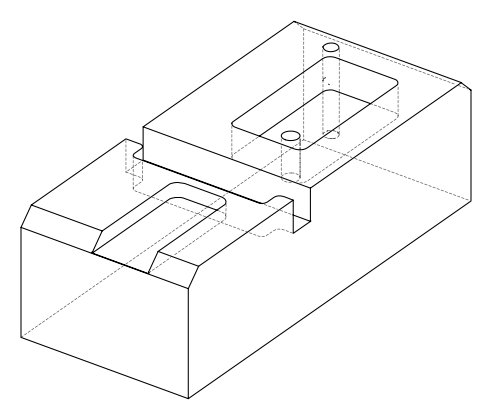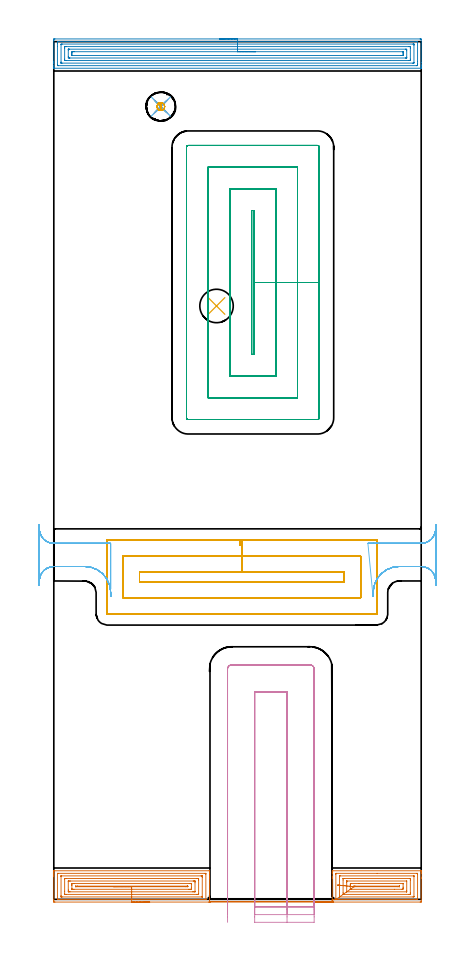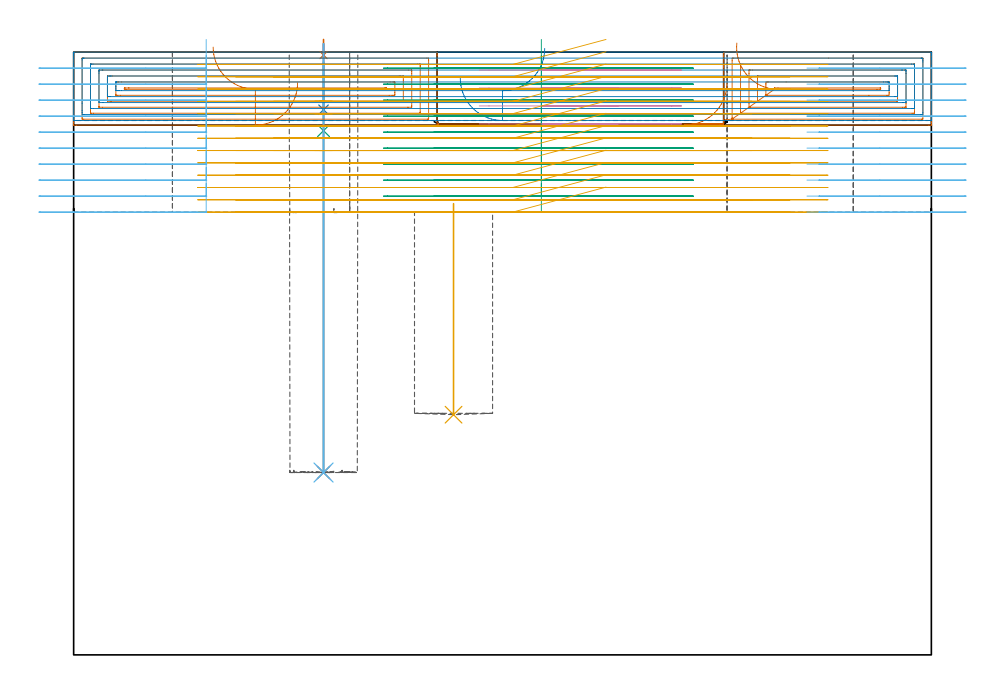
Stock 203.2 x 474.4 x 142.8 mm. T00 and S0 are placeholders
(PLAN: 12 operations, 10 tool changes, 86 min)
(1 SPOT_DRILL | STEP1POCKET | NXT0321_9005460120000 | 0.03 min | 4 mm3)
(2 DRILL_BLIND_HOLE_INTO_CENTER | STEP1POCKET | NXT0301_062 | 0.06 min | 806 mm3)
(3 GUN_DRILL_BLIND_HOLE | STEP1POCKET | UGT0307_006 | 0.46 min | 5400 mm3)
(4 DRILL_TO_ENLARGE_BLIND_HOLE | STEP1POCKET | UGT0301_375 | 0.41 min | 11343 mm3)
(5 INDEXABLE_INSERT_DRILL_BLIND_HOLE_FROM_SOLID | STEP1POCKET_1 | NXT0302_008 | 0.21 min | 22983 mm3)
(6 BORE_BLIND_HOLE | STEP1POCKET | UGT0332_065 | 0.41 min | 2428 mm3)
(7 AREA_MILL | FG_CHAMFER_SURFACE | UGT0205_001 | 8.59 min | 28404 mm3)
(8 AREA_MILL_1 | FG_CHAMFER_SURFACE_1 | UGT0205_001 | 10.06 min | 26659 mm3)
(9 MILL_RECTANGULAR_POCKET | POCKET_RECTANGULAR_STRAIGHT | NXT0201_012 | Follow Part, ap 4, ae 75% | 26.28 min | 555135 mm3)
(10 MILL_SLOT | SLOT_PARTIAL_RECTANGULAR | UGT0201_094 | Follow Part, ap 5, ae 75% | 5.11 min | 152055 mm3)
(11 MILL_SLOT_1 | SLOT_PARTIAL_RECTANGULAR_1 | NXT0201_011 | Follow Part, ap 3, ae 75% | 26.69 min | 324143 mm3)
(12 MILL_RECTANGULAR_SLOT | SLOT_RECTANGULAR | NXT0201_012 | Follow Part, ap 4, ae 75% | 7.73 min | 47065 mm3)
(TOOL NXT0321_9005460120000 | NC Spot Drill, 142deg, 12mm, Carbide, Uncoated | D12 PA142 FL30 Z2)
(TOOL NXT0301_062 | Carbide Drill 9.1mm [860.1-0910-027A1-MM 2214] | D9.1 PA140 FL47 Z2)
(TOOL UGT0307_006 | Gun Drill 9 mm | D9 PA130 FL24 Z1)
(TOOL UGT0301_375 | Twist Drill Flat Bottom 15 mm | D15 PA180 FL120 Z2)
(TOOL NXT0302_008 | Index. Insert Drill 18.5mm [880-D1850L25-05] | D18.5 PA176 FL93 Z2)
(TOOL UGT0332_065 | 16 mm Boring Bar Slip Fit | D16)
(TOOL UGT0205_001 | Chamfer Mill 20 x 3 x 45 deg. | D20 FL50 Z2)
(TOOL NXT0201_012 | ENDMILL 16mm [2P460-1600-NA 1630] | D16 FL38 Z6)
(TOOL UGT0201_094 | End mill 20 mm | D20 FL38 Z4)
(TOOL NXT0201_011 | ENDMILL 12mm [2P460-1200-NA 1630] | D12 FL38 Z6)
(OP 1 SPOT_DRILL)
G17 G21 G94 G90
T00 M6
G54
G17 G0 G90 X59.2 Y438.5 S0 M3
G43 Z152.8 H0
G94 G81 G98 Z142.103 F250. R145.8
G80
M5
M2
(OP 2 DRILL_BLIND_HOLE_INTO_CENTER)
G17 G21 G94 G90
T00 M6
G54
G17 G0 G90 X59.2 Y438.5 S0 M3
G43 Z152.8 H1
G94 G81 G98 Z129.15 F250. R144.8
G80
M5
M2
(OP 3 GUN_DRILL_BLIND_HOLE)
G17 G21 G94 G90
T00 M6
G54
G17 G0 G90 X59.2 Y438.5 M8
G43 Z152.8 H0
Z140.478
S716 M3
G94 G1 Z124.189 F125. M26
G4 X.084
Z43.2 F250.
G4 X.084
G0 Z43.3
M5
M9
Z140.478
Z152.8
M2
(OP 4 DRILL_TO_ENLARGE_BLIND_HOLE)
G17 G21 G94 G90
T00 M6
G54
G17 G0 G90 X59.2 Y438.5 S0 M3
G43 Z152.8 H0
G94 G73 G98 Z43.2 F250. Q14.229 R144.8
G80
M5
M2
(OP 5 INDEXABLE_INSERT_DRILL_BLIND_HOLE_FROM_SOLID)
G17 G21 G94 G90
T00 M6
G54
G17 G0 G90 X90. Y328.2 S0 M3
G43 Z152.8 H1
G94 G81 G98 Z56.9 F250. R106.9
G80
M5
M2
(OP 6 BORE_BLIND_HOLE)
G17 G21 G94 G90
T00 M6
G54
G17 G0 G90 X59.2 Y438.5 S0 M3
G43 Z152.8 H0
G94 G85 G98 Z43.2 F250. R144.8
G80
M5
M2
(OP 7 AREA_MILL)
G17 G21 G94 G90
T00 M6
G54
G17 G0 G90 X154.78 Y-1.5 S1061 M3
G43 Z152.8 H0
Z135.5
G94 G1 X154.742 Z134.628 F250.
X154.628 Z133.764
X154.439 Z132.912
X154.177 Z132.08
X153.843 Z131.274
X153.44 Z130.5
X152.971 Z129.764
X152.44 Z129.072
X151.851 Z128.429
X151.208 Z127.84
X150.515 Z127.309
X149.78 Z126.84
X149.006 Z126.437
X148.2 Z126.103
X147.368 Z125.841
X146.516 Z125.652
X145.651 Z125.538
X144.78 Z125.5
X86.422
X86.371 Y-1.494 Z125.506
X86.377 Y-1.428 Z125.572
X86.41 Y-1.258 Z125.742
X86.422 Y-1.2 Z125.8
X152.999
X153.028 Y-1.189 Z125.786
X153.037 Y-1.185 Z125.781
X153.048 Y-1.189 Z125.784
X153.09 Y-1.2 Z125.8
X153.128 Y-1.188 Z125.785
X153.149 Y-1.196 Z125.789
X153.179 Y-1.197
X153.182
X153.186 Y-1.2 Z125.791
X153.199 Z125.8
X153.21
X153.217 Y-1.194 Z125.793
X153.222 Y-1.195 Z125.794
X153.261 Y-1.2 Z125.8
X153.295
X153.304 Y-1.194 Z125.792
X153.307 Y-1.196 Z125.795
X153.45 Y-1.193 Z125.792
X153.68 Y-1.199 Z125.799
X153.945 Y-1.2 Z125.8
X154.
Y-1.173 Z125.827
Y-0.887 Z126.11
Y11.615 Z138.609
Y12.258 Z139.255
Y12.508 Z139.505
Y14.294 Z141.289
Y14.794 Z141.793
Y14.871 Z141.87
Y15.457 Z142.456
X154.007 Y15.756 Z142.748
X154.01 Y15.804 Z142.796
X154.122 Y15.8 Z142.8
X203.077
X203.19 Y15.804 Z142.796
X203.193 Y15.755 Z142.747
X203.2 Y15.453 Z142.452
Y14.799 Z141.798
Y14.294 Z141.289
Y12.255 Z139.253
Y11.615 Z138.609
X203.199 Y-0.887 Z126.11
X203.197 Y-1.457 Z125.54
X203.193 Y-1.491 Z125.506
X202.629 Y-1.5 Z125.5
X144.78
X147.091 Y-1.2 Z125.8
X152.999
X153.028 Y-1.189 Z125.786
X153.037 Y-1.185 Z125.781
X153.048 Y-1.189 Z125.784
X153.09 Y-1.2 Z125.8
X153.121 Y-1.19 Z125.788
X153.128 Y-1.188 Z125.785
X153.135 Y-1.19 Z125.787
X153.147 Y-1.193 Z125.79
X153.149 Y-1.196 Z125.789
X153.179
X153.182 Y-1.197
X153.186 Y-1.2 Z125.791
X153.199 Z125.8
X153.21
X153.214 Y-1.196 Z125.796
X153.217 Y-1.194 Z125.793
X153.222 Y-1.195 Z125.794
X153.261 Y-1.2 Z125.8
X153.295
X153.299 Y-1.197 Z125.796
X153.304 Y-1.194 Z125.792
X153.307 Y-1.196 Z125.795
X153.45 Y-1.193 Z125.792
X153.68 Y-1.199 Z125.799
X154. Y-1.2 Z125.8
X154.01 Y-0.887 Z126.11
X154.03 Y-0.298 Z126.698
X154.57 Y-0.23 Z126.77
X156.005 Y-0.044 Z126.956
X156.002 Y0.006 Z127.006
X156. Y0.357 Z127.357
X156.001 Y13.751 Z140.751
X156.008 Y14.294 Z141.294
X156.01 Y14.375 Z141.375
X156.167 Y14.382 Z141.382
X156.259 Y14.385 Z141.385
X178.842 Y14.386 Z141.386
X200.849 Y14.385 Z141.385
X200.94 Y14.384 Z141.384
X201.122 Y14.379 Z141.379
X201.191 Y14.369 Z141.369
X201.194 Y14.344 Z141.344
X201.197 Y14.294 Z141.294
X201.2 Y13.942 Z140.942
X201.199 Y0.548 Z127.548
X201.192 Y0.006 Z127.006
X201.19 Y-0.075 Z126.925
X201.032 Y-0.082 Z126.918
X200.94 Y-0.085 Z126.915
X156.258
X156.076 Y-0.081 Z126.919
X156.026 Y-0.079 Z126.921
X156.009 Y-0.071 Z126.929
X156.005 Y-0.044 Z126.956
X158.01 Y1.334 Z128.334
X158.006 Y1.402 Z128.402
X158.001 Y1.662 Z128.662
Y12.637 Z139.637
X158.008 Y12.768 Z139.768
X158.024 Y12.965 Z139.965
X158.13 Y12.967 Z139.967
X158.558 Y12.971 Z139.971
X199.069
X199.135
X199.175 Y12.968 Z139.968
X199.189 Y12.966 Z139.966
X199.193 Y12.902 Z139.902
X199.199 Y12.639 Z139.639
Y1.662 Z128.662
X199.191 Y1.53 Z128.53
X199.175 Y1.335 Z128.335
X199.069 Y1.333 Z128.333
X198.64 Y1.329 Z128.329
X158.13
X158.064
X158.024 Y1.332 Z128.332
X158.01 Y1.334 Z128.334
X160.01 Y2.752 Z129.752
X160. Y3.578 Z130.578
Y10.722 Z137.722
X160.005 Y11.519 Z138.519
X160.009 Y11.546 Z138.546
X160.022 Y11.55 Z138.55
X160.071 Y11.553 Z138.553
X160.175 Y11.556 Z138.556
X160.383 Y11.557 Z138.557
X160.799
X196.842
X197.035 Y11.556 Z138.556
X197.131 Y11.554 Z138.554
X197.177 Y11.551 Z138.551
X197.19 Y11.548 Z138.548
X197.2 Y10.722 Z137.722
Y3.578 Z130.578
X197.195 Y2.779 Z129.779
X197.19 Y2.753 Z129.753
X197.177 Y2.75 Z129.75
X197.127 Y2.746 Z129.746
X197.023 Y2.744 Z129.744
X196.815 Y2.743 Z129.743
X196.399
X160.357
X160.164 Y2.744 Z129.744
X160.068 Y2.746 Z129.746
X160.022 Y2.75 Z129.75
X160.01 Y2.752 Z129.752
X162. Y4.159 Z131.159
Y9.517 Z136.517
X162.003 Y9.829 Z136.829
X162.008 Y10.119 Z137.119
X162.009 Y10.133 Z137.133
X162.025 Y10.136 Z137.136
X162.079 Y10.14 Z137.14
X162.162 Y10.142 Z137.142
X195.197
X195.199 Y10.14 Z137.14
X195.2 Y4.781 Z131.781
X195.197 Y4.471 Z131.471
X195.192 Y4.18 Z131.18
X195.19 Y4.167 Z131.167
X195.173 Y4.164 Z131.164
X195.12 Y4.16 Z131.16
X195.036 Y4.158 Z131.158
X162.002 Y4.157 Z131.157
X162. Y4.159 Z131.159
X164.011 Y5.578 Z132.578
X164.007 Y5.592 Z132.592
X164.004 Y5.612 Z132.612
X164. Y5.724 Z132.724
Y7.51 Z134.51
X164.003 Y8.043 Z135.043
X164.008 Y8.395 Z135.395
X164.027 Y8.722 Z135.722
X164.359 Y8.726 Z135.726
X164.567 Y8.728 Z135.728
X168.793 Y8.729 Z135.729
X192.839 Y8.728 Z135.728
X193.047 Y8.727 Z135.727
X193.166 Y8.723 Z135.723
X193.188 Y8.722 Z135.722
X193.193 Y8.708 Z135.708
X193.196 Y8.687 Z135.687
X193.199 Y8.575 Z135.575
X193.2 Y6.788 Z133.788
X193.197 Y6.257 Z133.257
X193.191 Y5.904 Z132.904
X193.171 Y5.578 Z132.578
X192.839 Y5.574 Z132.574
X192.632 Y5.572 Z132.572
X188.405 Y5.571 Z132.571
X164.359 Y5.572 Z132.572
X164.151 Y5.573 Z132.573
X164.011 Y5.578 Z132.578
X166.019 Y6.992 Z133.992
X166.01 Y7.011 Z134.011
X166.005 Y7.15 Z134.15
X166.004 Y7.286 Z134.286
X166.01 Y7.305 Z134.305
X166.019 Y7.308 Z134.308
X166.058 Y7.311 Z134.311
X166.139 Y7.313 Z134.313
X166.865 Y7.315 Z134.315
X191.059 Y7.314 Z134.314
X191.114 Y7.313 Z134.313
X191.157 Y7.311 Z134.311
X191.18 Y7.308 Z134.308
X191.19 Y7.29 Z134.29
X191.194 Y7.15 Z134.15
X191.195 Y7.013 Z134.013
X191.19 Y6.994 Z133.994
X191.18 Y6.992 Z133.992
X191.141 Y6.988 Z133.988
X191.059 Y6.987 Z133.987
X190.333 Y6.985 Z133.985
X166.139 Y6.986 Z133.986
X166.085 Y6.987 Z133.987
X166.042 Y6.989 Z133.989
X166.019 Y6.992 Z133.992
X165.16 Y7.079 Z134.117
X164.316 Y7.164 Z134.317
X163.491 Y7.248 Z134.59
X162.694 Y7.329 Z134.935
X161.93 Y7.406 Z135.348
X161.204 Y7.48 Z135.826
X160.522 Y7.549 Z136.367
X159.89 Y7.613 Z136.965
X159.312 Y7.672 Z137.615
X158.793 Y7.724 Z138.315
X158.337 Y7.771 Z139.057
X157.946 Y7.81 Z139.836
X157.625 Y7.843 Z140.646
X157.375 Y7.868 Z141.481
X157.198 Y7.886 Z142.335
X157.096 Y7.896 Z143.202
X157.07 Y7.899 Z144.074
X157.119 Y7.894 Z144.945
G0 Z152.8
X53.05 Y-1.5
Z135.5
G1 X53.012 Z134.629
X52.898 Z133.764
X52.709 Z132.912
X52.447 Z132.08
X52.113 Z131.274
X51.71 Z130.5
X51.242 Z129.764
X50.71 Z129.072
X50.121 Z128.429
X49.478 Z127.84
X48.786 Z127.309
X48.05 Z126.84
X47.276 Z126.437
X46.47 Z126.103
X45.638 Z125.841
X44.787 Z125.652
X43.922 Z125.538
X43.05 Z125.5
X0.618
X0.009 Y-1.495 Z125.502
X0.006 Y-1.493 Z125.504
X0.002 Y-0.887 Z126.11
X0. Y-0.27 Z126.728
Y12.508 Z139.502
Y13.059 Z140.056
Y13.401 Z140.397
Y13.952 Z140.949
Y14.294 Z141.289
Y14.977 Z141.977
Y15.331 Z142.331
X0.007 Y15.739 Z142.731
X0.01 Y15.805 Z142.795
X0.167 Y15.8 Z142.8
X85.933
X86.09 Y15.805 Z142.795
X86.093 Y15.739 Z142.731
X86.1 Y15.331 Z142.33
Y14.977 Z141.977
Y14.294 Z141.289
Y13.059 Z140.056
Y12.508 Z139.502
Y11.891 Z138.886
Y-0.887 Z126.11
X86.099 Y-1.195 Z125.805
X86.096 Y-1.496 Z125.504
X86.093 Y-1.497 Z125.503
X85.482 Y-1.5 Z125.5
X43.05
Y-0.086 Z126.914
X2.404 Y-0.085 Z126.915
X2.015 Y-0.079 Z126.921
X2.01 Y-0.051 Z126.949
X2.006 Y0.006 Z127.006
X2.001 Y0.409 Z127.409
Y14.294 Z141.294
X2.003 Y14.344 Z141.344
X2.006 Y14.369 Z141.369
X2.008 Y14.376 Z141.376
X2.038 Y14.379 Z141.379
X2.221 Y14.384 Z141.384
X2.313 Y14.385 Z141.385
X83.696
X84.085 Y14.379 Z141.379
X84.09 Y14.351 Z141.351
X84.093 Y14.294 Z141.294
X84.099 Y13.891 Z140.891
Y0.006 Z127.006
X84.097 Y-0.044 Z126.956
X84.094 Y-0.069 Z126.931
X84.092 Y-0.076 Z126.924
X84.062 Y-0.079 Z126.921
X83.879 Y-0.084 Z126.916
X83.787 Y-0.085 Z126.915
X43.05 Y-0.086 Z126.914
Y1.329 Z128.329
X4.654
X4.191 Y1.331 Z128.331
X4.037 Y1.334 Z128.334
X4.018 Y1.335 Z128.335
X4.01 Y1.373 Z128.373
X4.005 Y1.474 Z128.474
X4.002 Y1.601 Z128.601
X4. Y1.792 Z128.792
Y1.983 Z128.983
Y12.698 Z139.698
X4.004 Y12.889 Z139.889
X4.008 Y12.943 Z139.943
X4.012 Y12.966 Z139.966
X4.019 Y12.967 Z139.967
X4.075 Y12.97 Z139.97
X4.191 Y12.971 Z139.971
X81.446
X81.909 Y12.969 Z139.969
X82.063 Y12.966 Z139.966
X82.082 Y12.965 Z139.965
X82.09 Y12.927 Z139.927
X82.095 Y12.826 Z139.826
X82.098 Y12.699 Z139.699
X82.1 Y12.508 Z139.508
Y12.317 Z139.317
Y1.602 Z128.602
X82.096 Y1.411 Z128.411
X82.092 Y1.357 Z128.357
X82.088 Y1.334 Z128.334
X82.081 Y1.333 Z128.333
X82.025 Y1.33 Z128.33
X81.909 Y1.329 Z128.329
X43.05
Y2.743 Z129.743
X6.813
X6.032 Y2.748 Z129.748
X6.015 Y2.749 Z129.749
X6.01 Y2.764 Z129.764
X6.005 Y2.815 Z129.815
X6.002 Y2.921 Z129.921
X6. Y4.471 Z131.471
Y11.157 Z138.157
X6.002 Y11.375 Z138.375
X6.006 Y11.483 Z138.483
X6.01 Y11.537 Z138.537
X6.016 Y11.551 Z138.551
X6.04 Y11.552 Z138.552
X6.871 Y11.557 Z138.557
X6.929
X79.287
X80.068 Y11.552 Z138.552
X80.085 Y11.551 Z138.551
X80.09 Y11.536 Z138.536
X80.095 Y11.485 Z138.485
X80.098 Y11.379 Z138.379
X80.1 Y11.168 Z138.168
Y10.745 Z137.745
Y3.143 Z130.143
X80.098 Y2.925 Z129.925
X80.094 Y2.817 Z129.817
X80.09 Y2.763 Z129.763
X80.084 Y2.749 Z129.749
X80.06 Y2.748 Z129.748
X79.229 Y2.743 Z129.743
X79.172
X43.05
Y4.157 Z131.157
X8.971
X8.657 Y4.158 Z131.158
X8.074 Y4.162 Z131.162
X8.026 Y4.164 Z131.164
X8.01 Y4.175 Z131.175
X8.004 Y4.231 Z131.231
X8.002 Y4.471 Z131.471
X8. Y5.128 Z132.128
X8.001 Y9.993 Z136.993
X8.003 Y10.075 Z137.075
X8.006 Y10.116 Z137.116
X8.009 Y10.132 Z137.132
X8.031 Y10.136 Z137.136
X8.346 Y10.141 Z137.141
X8.657 Y10.142 Z137.142
X9.237 Y10.143 Z137.143
X77.129
X77.443 Y10.142 Z137.142
X78.026 Y10.138 Z137.138
X78.074 Y10.136 Z137.136
X78.09 Y10.125 Z137.125
X78.096 Y10.069 Z137.069
X78.098 Y9.829 Z136.829
X78.1 Y9.172 Z136.172
X78.099 Y4.307 Z131.307
X78.097 Y4.225 Z131.225
X78.094 Y4.184 Z131.184
X78.091 Y4.168 Z131.168
X78.069 Y4.164 Z131.164
X77.754 Y4.159 Z131.159
X77.443 Y4.158 Z131.158
X76.863 Y4.157 Z131.157
X43.05
Y5.571 Z132.571
X11.13
X10.444 Y5.572 Z132.572
X10.234 Y5.574 Z132.574
X10.075 Y5.578 Z132.578
X10.01 Y5.584 Z132.584
X10.007 Y5.622 Z132.622
X10.002 Y5.806 Z132.806
X10. Y7.594 Z134.594
X10.001 Y8.043 Z135.043
X10.003 Y8.483 Z135.483
X10.01 Y8.634 Z135.634
X10.024 Y8.722 Z135.722
X10.101 Y8.724 Z135.724
X10.444 Y8.727 Z135.727
X10.652 Y8.728 Z135.728
X11.337 Y8.729 Z135.729
X74.97
X75.656 Y8.728 Z135.728
X75.866 Y8.726 Z135.726
X76.025 Y8.722 Z135.722
X76.09 Y8.716 Z135.716
X76.093 Y8.678 Z135.678
X76.098 Y8.494 Z135.494
X76.1 Y6.706 Z133.706
X76.099 Y6.257 Z133.257
X76.097 Y5.817 Z132.817
X76.09 Y5.666 Z132.666
X76.076 Y5.578 Z132.578
X75.999 Y5.576 Z132.576
X75.656 Y5.573 Z132.573
X75.448 Y5.572 Z132.572
X74.763 Y5.571 Z132.571
X43.05
Y6.985 Z133.985
X12.395 Y6.986 Z133.986
X12.231 Y6.987 Z133.987
X12.066 Y6.99 Z133.99
X12.022 Y6.992 Z133.992
X12.009 Y6.997 Z133.997
X12.007 Y7.012 Z134.012
X12.003 Y7.073 Z134.073
X12.004 Y7.15 Z134.15
X12.01 Y7.264 Z134.264
X12.02 Y7.308 Z134.308
X12.07 Y7.31 Z134.31
X12.231 Y7.312 Z134.312
X12.959 Y7.314 Z134.314
X13.124 Y7.315 Z134.315
X73.705 Y7.314 Z134.314
X73.869 Y7.313 Z134.313
X74.034 Y7.31 Z134.31
X74.078 Y7.308 Z134.308
X74.091 Y7.303 Z134.303
X74.093 Y7.288 Z134.288
X74.097 Y7.227 Z134.227
X74.096 Y7.15 Z134.15
X74.09 Y7.036 Z134.036
X74.08 Y6.992 Z133.992
X74.03 Y6.99 Z133.99
X73.869 Y6.988 Z133.988
X73.141 Y6.986 Z133.986
X72.976 Y6.985 Z133.985
X43.05
X42.178 Z134.023
X41.314 Z134.137
X40.462 Z134.326
X39.63 Z134.588
X38.824 Z134.922
X38.05 Z135.325
X37.314 Z135.794
X36.622 Z136.325
X35.979 Z136.914
X35.39 Z137.557
X34.858 Z138.25
X34.39 Z138.985
X33.987 Z139.759
X33.653 Z140.565
X33.391 Z141.397
X33.202 Z142.249
X33.088 Z143.114
X33.05 Z143.985
G0 Z152.8
M5
M2
(OP 8 AREA_MILL_1)
G17 G21 G94 G90
T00 M6
G54
G17 G0 G90 X91.6 Y475.9 S1061 M3
G43 Z152.8 H0
Z136.6
G94 G1 X91.638 Z135.728 F250.
X91.752 Z134.864
X91.941 Z134.012
X92.203 Z133.18
X92.537 Z132.374
X92.94 Z131.6
X93.408 Z130.864
X93.94 Z130.172
X94.529 Z129.529
X95.172 Z128.94
X95.864 Z128.408
X96.6 Z127.94
X97.374 Z127.537
X98.18 Z127.203
X99.012 Z126.941
X99.864 Z126.752
X100.728 Z126.638
X101.6 Z126.6
X202.578
X202.924 Y475.896 Z126.602
X203.19 Y475.892 Z126.606
X203.2 Y475.622 Z126.876
Y462.914 Z139.581
Y461.485 Z141.012
Y461.137 Z141.358
Y460.442 Z142.058
Y460.129 Z142.37
Y459.741 Z142.75
X203.191 Y459.703 Z142.788
X203.025 Y459.7 Z142.8
X0.175
X0.01 Y459.703 Z142.788
X0.007 Y459.739 Z142.752
X0. Y460.129 Z142.37
Y460.442 Z142.058
Y461.137 Z141.358
Y462.373 Z140.124
Y462.914 Z139.581
Y463.532 Z138.964
Y475.081 Z127.416
X0.002 Y475.351 Z127.146
X0.008 Y475.892 Z126.606
X0.076 Y475.894 Z126.603
X0.622 Y475.9 Z126.6
X101.6
Y474.486 Z128.014
X200.768 Y474.485 Z128.015
X200.791
X201.19 Y474.463 Z128.037
X201.199 Y474.058 Z128.442
X201.2 Y463.396 Z139.104
Y462.025 Z140.475
X201.199 Y461.62 Z140.88
X201.19 Y461.137 Z141.363
X200.813 Y461.115 Z141.385
X200.791
X2.432
X2.409
X2.01 Y461.137 Z141.363
X2.001 Y461.542 Z140.958
X2. Y471.798 Z130.702
Y473.575 Z128.925
X2.001 Y473.98 Z128.52
X2.01 Y474.463 Z128.037
X2.387 Y474.485 Z128.015
X2.409
X101.6 Y474.486 Z128.014
Y473.072 Z129.428
X198.616 Y473.071 Z129.429
X199.004 Y473.07 Z129.43
X199.133 Y473.067 Z129.433
X199.176 Y473.065 Z129.435
X199.19 Y473.055 Z129.445
X199.194 Y473.011 Z129.489
X199.198 Y472.881 Z129.619
X199.2 Y472.686 Z129.814
Y472.491 Z130.009
X199.199 Y462.914 Z139.586
X199.197 Y462.722 Z139.778
X199.188 Y462.536 Z139.964
X199.004 Y462.533 Z139.967
X198.497 Y462.529 Z139.971
X4.584
X4.196 Y462.53 Z139.97
X4.067 Y462.533 Z139.967
X4.024 Y462.535 Z139.965
X4.01 Y462.545 Z139.955
X4.006 Y462.589 Z139.911
X4.002 Y462.719 Z139.781
X4. Y462.914 Z139.586
Y463.109 Z139.391
X4.001 Y472.686 Z129.814
X4.003 Y472.878 Z129.622
X4.012 Y473.064 Z129.436
X4.196 Y473.067 Z129.433
X4.703 Y473.071 Z129.429
X101.6 Y473.072 Z129.428
Y471.657 Z130.843
X196.465
X197.11 Y471.652 Z130.848
X197.179 Y471.651 Z130.849
X197.19 Y471.563 Z130.937
X197.195 Y471.351 Z131.149
X197.2 Y470.926 Z131.574
Y464.691 Z137.809
X197.194 Y464.255 Z138.245
X197.19 Y464.037 Z138.463
X197.174 Y463.949 Z138.551
X197.071 Y463.947 Z138.553
X196.323 Y463.943 Z138.557
X196.182
X6.735
X6.09 Y463.948 Z138.552
X6.021 Y463.949 Z138.551
X6.01 Y464.037 Z138.463
X6.005 Y464.249 Z138.251
X6. Y464.674 Z137.826
Y470.909 Z131.591
X6.006 Y471.345 Z131.155
X6.01 Y471.563 Z130.937
X6.026 Y471.651 Z130.849
X6.129 Y471.653 Z130.847
X6.877 Y471.657 Z130.843
X7.018
X101.6
Y470.243 Z132.257
X194.536 Y470.242 Z132.258
X194.759 Y470.24 Z132.26
X195.19 Y470.234 Z132.266
X195.193 Y470.021 Z132.479
X195.2 Y469.361 Z133.139
Y465.807 Z136.693
X195.198 Y465.579 Z136.921
X195.194 Y465.414 Z137.086
X195.19 Y465.375 Z137.125
X195.18 Y465.364 Z137.136
X195.131 Y465.361 Z137.139
X194.983 Y465.358 Z137.142
X194.759 Y465.357 Z137.143
X194.536
X8.888
X8.664 Y465.358 Z137.142
X8.441 Y465.36 Z137.14
X8.01 Y465.366 Z137.134
X8.007 Y465.579 Z136.921
X8. Y466.239 Z136.261
Y469.793 Z132.707
X8.002 Y470.021 Z132.479
X8.006 Y470.186 Z132.314
X8.01 Y470.225 Z132.275
X8.02 Y470.236 Z132.264
X8.069 Y470.239 Z132.261
X8.217 Y470.242 Z132.258
X8.441 Y470.243 Z132.257
X8.664
X101.6
Y468.829 Z133.671
X193.055 Y468.828 Z133.672
X193.14 Y468.826 Z133.674
X193.18 Y468.822 Z133.678
X193.19 Y468.819 Z133.681
X193.193 Y468.809 Z133.691
X193.199 Y468.685 Z133.815
X193.2 Y468.244 Z134.256
Y467.796 Z134.704
X193.197 Y467.356 Z135.144
X193.191 Y466.916 Z135.584
X193.18 Y466.778 Z135.722
X193.042 Y466.776 Z135.724
X192.749 Y466.773 Z135.727
X192.443 Y466.771 Z135.729
X191.855
X10.145 Y466.772 Z135.728
X10.06 Y466.774 Z135.726
X10.02 Y466.778 Z135.722
X10.01 Y466.781 Z135.719
X10.007 Y466.791 Z135.709
X10.001 Y466.915 Z135.585
X10. Y467.356 Z135.144
Y467.804 Z134.696
X10.003 Y468.244 Z134.256
X10.009 Y468.684 Z133.816
X10.02 Y468.822 Z133.678
X10.158 Y468.824 Z133.676
X10.451 Y468.827 Z133.673
X10.757 Y468.829 Z133.671
X11.345
X101.6
X102.472 Z133.709
X103.336 Z133.823
X104.188 Z134.012
X105.02 Z134.274
X105.826 Z134.608
X106.6 Z135.011
X107.336 Z135.48
X108.028 Z136.011
X108.671 Z136.6
X109.26 Z137.243
X109.792 Z137.935
X110.26 Z138.671
X110.663 Z139.445
X110.997 Z140.251
X111.259 Z141.083
X111.448 Z141.935
X111.562 Z142.8
X111.6 Z143.671
G0 Z152.8
M5
M2
(OP 9 MILL_RECTANGULAR_POCKET)
G17 G21 G94 G90
T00 M6
G54
G17 G0 G90 X110.8 Y315.859 S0 M3
G43 Z152.8 H1
Z145.8
G94 G1 Y341.2 Z139.01 F250.
Y381. F500.
X109.4
Y301.4
X110.8
Y341.2
X122.8
Y393.
X97.4
Y289.4
X122.8
Y341.2
X134.8
Y405.
X85.4
Y277.4
X134.8
Y341.2
X146.8
Y416.
G3 X145.8 Y417. R1.
G1 X74.4
G3 X73.4 Y416. R1.
G1 Y266.4
G3 X74.4 Y265.4 R1.
G1 X145.8
G3 X146.8 Y266.4 R1.
G1 Y341.2
Y342.2
G0 X110.8 Y315.859 Z142.01
G1 Y341.2 Z135.22 F250.
Y381. F500.
X109.4
Y301.4
X110.8
Y341.2
X122.8
Y393.
X97.4
Y289.4
X122.8
Y341.2
X134.8
Y405.
X85.4
Y277.4
X134.8
Y341.2
X146.8
Y416.
G3 X145.8 Y417. R1.
G1 X74.4
G3 X73.4 Y416. R1.
G1 Y266.4
G3 X74.4 Y265.4 R1.
G1 X145.8
G3 X146.8 Y266.4 R1.
G1 Y341.2
Y342.2
G0 X110.8 Y315.859 Z138.22
G1 Y341.2 Z131.43 F250.
Y381. F500.
X109.4
Y301.4
X110.8
Y341.2
X122.8
Y393.
X97.4
Y289.4
X122.8
Y341.2
X134.8
Y405.
X85.4
Y277.4
X134.8
Y341.2
X146.8
Y416.
G3 X145.8 Y417. R1.
G1 X74.4
G3 X73.4 Y416. R1.
G1 Y266.4
G3 X74.4 Y265.4 R1.
G1 X145.8
G3 X146.8 Y266.4 R1.
G1 Y341.2
Y342.2
G0 X110.8 Y315.859 Z134.43
G1 Y341.2 Z127.64 F250.
Y381. F500.
X109.4
Y301.4
X110.8
Y341.2
X122.8
Y393.
X97.4
Y289.4
X122.8
Y341.2
X134.8
Y405.
X85.4
Y277.4
X134.8
Y341.2
X146.8
Y416.
G3 X145.8 Y417. R1.
G1 X74.4
G3 X73.4 Y416. R1.
G1 Y266.4
G3 X74.4 Y265.4 R1.
G1 X145.8
G3 X146.8 Y266.4 R1.
G1 Y341.2
Y342.2
G0 X110.8 Y315.859 Z130.64
G1 Y341.2 Z123.85 F250.
Y381. F500.
X109.4
Y301.4
X110.8
Y341.2
X122.8
Y393.
X97.4
Y289.4
X122.8
Y341.2
X134.8
Y405.
X85.4
Y277.4
X134.8
Y341.2
X146.8
Y416.
G3 X145.8 Y417. R1.
G1 X74.4
G3 X73.4 Y416. R1.
G1 Y266.4
G3 X74.4 Y265.4 R1.
G1 X145.8
G3 X146.8 Y266.4 R1.
G1 Y341.2
Y342.2
G0 X110.8 Y315.859 Z126.85
G1 Y341.2 Z120.06 F250.
Y381. F500.
X109.4
Y301.4
X110.8
Y341.2
X122.8
Y393.
X97.4
Y289.4
X122.8
Y341.2
X134.8
Y405.
X85.4
Y277.4
X134.8
Y341.2
X146.8
Y416.
G3 X145.8 Y417. R1.
G1 X74.4
G3 X73.4 Y416. R1.
G1 Y266.4
G3 X74.4 Y265.4 R1.
G1 X145.8
G3 X146.8 Y266.4 R1.
G1 Y341.2
Y342.2
G0 X110.8 Y315.859 Z123.06
G1 Y341.2 Z116.27 F250.
Y381. F500.
X109.4
Y301.4
X110.8
Y341.2
X122.8
Y393.
X97.4
Y289.4
X122.8
Y341.2
X134.8
Y405.
X85.4
Y277.4
X134.8
Y341.2
X146.8
Y416.
G3 X145.8 Y417. R1.
G1 X74.4
G3 X73.4 Y416. R1.
G1 Y266.4
G3 X74.4 Y265.4 R1.
G1 X145.8
G3 X146.8 Y266.4 R1.
G1 Y341.2
Y342.2
G0 X110.8 Y315.859 Z119.27
G1 Y341.2 Z112.48 F250.
Y381. F500.
X109.4
Y301.4
X110.8
Y341.2
X122.8
Y393.
X97.4
Y289.4
X122.8
Y341.2
X134.8
Y405.
X85.4
Y277.4
X134.8
Y341.2
X146.8
Y416.
G3 X145.8 Y417. R1.
G1 X74.4
G3 X73.4 Y416. R1.
G1 Y266.4
G3 X74.4 Y265.4 R1.
G1 X145.8
G3 X146.8 Y266.4 R1.
G1 Y341.2
Y342.2
G0 X110.8 Y315.859 Z115.48
G1 Y341.2 Z108.69 F250.
Y381. F500.
X109.4
Y301.4
X110.8
Y341.2
X122.8
Y393.
X97.4
Y289.4
X122.8
Y341.2
X134.8
Y405.
X85.4
Y277.4
X134.8
Y341.2
X146.8
Y416.
G3 X145.8 Y417. R1.
G1 X74.4
G3 X73.4 Y416. R1.
G1 Y266.4
G3 X74.4 Y265.4 R1.
G1 X145.8
G3 X146.8 Y266.4 R1.
G1 Y341.2
Y342.2
G0 X110.8 Y315.859 Z111.69
G1 Y341.2 Z104.9 F250.
Y381. F500.
X109.4
Y301.4
X110.8
Y341.2
X122.8
Y393.
X97.4
Y289.4
X122.8
Y341.2
X134.8
Y405.
X85.4
Y277.4
X134.8
Y341.2
X146.8
Y416.
G3 X145.8 Y417. R1.
G1 X74.4
G3 X73.4 Y416. R1.
G1 Y266.4
G3 X74.4 Y265.4 R1.
G1 X145.8
G3 X146.8 Y266.4 R1.
G1 Y341.2
Y342.2
G0 Z152.8
M5
M2
(OP 10 MILL_SLOT)
G17 G21 G94 G90
T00 M6
G54
G17 G0 G90 X129. Y-4.2 S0 M3
G43 Z152.8 H0
Z138.55
G94 G1 Y-1.2 F250.
Y114.7 F500.
X111.1
Y-1.2
Y-4.2 F250.
X144. F500.
Y-1.2 F250.
Y127.4 F500.
G3 X141.7 Y129.7 R2.3
G1 X98.4
G3 X96.1 Y127.4 R2.3
G1 Y-1.2
Y-4.2 F250.
G0 X129. Z134.3
G1 Y-1.2
Y114.7 F500.
X111.1
Y-1.2
Y-4.2 F250.
X144. F500.
Y-1.2 F250.
Y127.4 F500.
G3 X141.7 Y129.7 R2.3
G1 X98.4
G3 X96.1 Y127.4 R2.3
G1 Y-1.2
Y-4.2 F250.
G0 Z152.8
X129. Y-8.45
Z130.05
G1 Y-5.45
Y114.7 F500.
X111.1
Y-5.45
Y-8.45 F250.
X144. F500.
Y-5.45 F250.
Y127.4 F500.
G3 X141.7 Y129.7 R2.3
G1 X98.4
G3 X96.1 Y127.4 R2.3
G1 Y-5.45
Y-8.45 F250.
G0 Z152.8
X129. Y-12.699
Z125.8
G1 Y-9.699
Y114.7 F500.
X111.1
Y-9.699
Y-12.699 F250.
X144.
Y-9.699
Y127.4 F500.
G3 X141.7 Y129.7 R2.3
G1 X98.4
G3 X96.1 Y127.4 R2.3
G1 Y-9.699
Y-12.699 F250.
G0 Z152.8
M5
M2
(OP 11 MILL_SLOT_1)
G17 G21 G94 G90
T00 M6
G54
G17 G0 G90 X126.126 Y180.9 S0 M3
G43 Z152.8 H1
Z145.8
G94 G1 X104.05 Z139.885 F250.
X47.4 F500.
Y175.7
X160.7
Y180.9
X104.05
Y189.9
X38.4
Y166.7
X169.7
Y189.9
X104.05
Y198.9
X29.4
Y158.
G3 X29.7 Y157.7 R0.3
G1 X178.4
G3 X178.7 Y158. R0.3
G1 Y198.9
X104.05
X103.05
Y195.9 F250.
G0 X126.126 Y180.9 Z142.885
G1 X104.05 Z136.969
X47.4 F500.
Y175.7
X160.7
Y180.9
X104.05
Y189.9
X38.4
Y166.7
X169.7
Y189.9
X104.05
Y198.9
X29.4
Y158.
G3 X29.7 Y157.7 R0.3
G1 X178.4
G3 X178.7 Y158. R0.3
G1 Y198.9
X104.05
X103.05
Y195.9 F250.
G0 X126.126 Y180.9 Z139.969
G1 X104.05 Z134.054
X47.4 F500.
Y175.7
X160.7
Y180.9
X104.05
Y189.9
X38.4
Y166.7
X169.7
Y189.9
X104.05
Y198.9
X29.4
Y158.
G3 X29.7 Y157.7 R0.3
G1 X178.4
G3 X178.7 Y158. R0.3
G1 Y198.9
X104.05
X103.05
Y195.9 F250.
G0 X126.126 Y180.9 Z137.054
G1 X104.05 Z131.138
X47.4 F500.
Y175.7
X160.7
Y180.9
X104.05
Y189.9
X38.4
Y166.7
X169.7
Y189.9
X104.05
Y198.9
X29.4
Y158.
G3 X29.7 Y157.7 R0.3
G1 X178.4
G3 X178.7 Y158. R0.3
G1 Y198.9
X104.05
X103.05
Y195.9 F250.
G0 X126.126 Y180.9 Z134.138
G1 X104.05 Z128.223
X47.4 F500.
Y175.7
X160.7
Y180.9
X104.05
Y189.9
X38.4
Y166.7
X169.7
Y189.9
X104.05
Y198.9
X29.4
Y158.
G3 X29.7 Y157.7 R0.3
G1 X178.4
G3 X178.7 Y158. R0.3
G1 Y198.9
X104.05
X103.05
Y195.9 F250.
G0 X126.126 Y180.9 Z131.223
G1 X104.05 Z125.308
X47.4 F500.
Y175.7
X160.7
Y180.9
X104.05
Y189.9
X38.4
Y166.7
X169.7
Y189.9
X104.05
Y198.9
X29.4
Y158.
G3 X29.7 Y157.7 R0.3
G1 X178.4
G3 X178.7 Y158. R0.3
G1 Y198.9
X104.05
X103.05
Y195.9 F250.
G0 X126.126 Y180.9 Z128.308
G1 X104.05 Z122.392
X47.4 F500.
Y175.7
X160.7
Y180.9
X104.05
Y189.9
X38.4
Y166.7
X169.7
Y189.9
X104.05
Y198.9
X29.4
Y158.
G3 X29.7 Y157.7 R0.3
G1 X178.4
G3 X178.7 Y158. R0.3
G1 Y198.9
X104.05
X103.05
Y195.9 F250.
G0 X126.126 Y180.9 Z125.392
G1 X104.05 Z119.477
X47.4 F500.
Y175.7
X160.7
Y180.9
X104.05
Y189.9
X38.4
Y166.7
X169.7
Y189.9
X104.05
Y198.9
X29.4
Y158.
G3 X29.7 Y157.7 R0.3
G1 X178.4
G3 X178.7 Y158. R0.3
G1 Y198.9
X104.05
X103.05
Y195.9 F250.
G0 X126.126 Y180.9 Z122.477
G1 X104.05 Z116.562
X47.4 F500.
Y175.7
X160.7
Y180.9
X104.05
Y189.9
X38.4
Y166.7
X169.7
Y189.9
X104.05
Y198.9
X29.4
Y158.
G3 X29.7 Y157.7 R0.3
G1 X178.4
G3 X178.7 Y158. R0.3
G1 Y198.9
X104.05
X103.05
Y195.9 F250.
G0 X126.126 Y180.9 Z119.562
G1 X104.05 Z113.646
X47.4 F500.
Y175.7
X160.7
Y180.9
X104.05
Y189.9
X38.4
Y166.7
X169.7
Y189.9
X104.05
Y198.9
X29.4
Y158.
G3 X29.7 Y157.7 R0.3
G1 X178.4
G3 X178.7 Y158. R0.3
G1 Y198.9
X104.05
X103.05
Y195.9 F250.
G0 X126.126 Y180.9 Z116.646
G1 X104.05 Z110.731
X47.4 F500.
Y175.7
X160.7
Y180.9
X104.05
Y189.9
X38.4
Y166.7
X169.7
Y189.9
X104.05
Y198.9
X29.4
Y158.
G3 X29.7 Y157.7 R0.3
G1 X178.4
G3 X178.7 Y158. R0.3
G1 Y198.9
X104.05
X103.05
Y195.9 F250.
G0 X126.126 Y180.9 Z113.731
G1 X104.05 Z107.815
X47.4 F500.
Y175.7
X160.7
Y180.9
X104.05
Y189.9
X38.4
Y166.7
X169.7
Y189.9
X104.05
Y198.9
X29.4
Y158.
G3 X29.7 Y157.7 R0.3
G1 X178.4
G3 X178.7 Y158. R0.3
G1 Y198.9
X104.05
X103.05
Y195.9 F250.
G0 X126.126 Y180.9 Z110.815
G1 X104.05 Z104.9
X47.4 F500.
Y175.7
X160.7
Y180.9
X104.05
Y189.9
X38.4
Y166.7
X169.7
Y189.9
X104.05
Y198.9
X29.4
Y158.
G3 X29.7 Y157.7 R0.3
G1 X178.4
G3 X178.7 Y158. R0.3
G1 Y198.9
X104.05
X103.05
Y195.9 F250.
G0 Z152.8
X59.2 Y437.6
Z139.885
G1 Y440.6
G3 X57.1 Y438.5 R2.1 F500.
X59.2 Y440.6 R-2.1
X58.237 Y440.366 R2.1
G1 X59.613 Y437.7 F250.
G0 X59.2 Y437.6 Z136.969
G1 Y440.6
G3 X57.1 Y438.5 R2.1 F500.
X59.2 Y440.6 R-2.1
X58.237 Y440.366 R2.1
G1 X59.613 Y437.7 F250.
G0 X59.2 Y437.6 Z134.054
G1 Y440.6
G3 X57.1 Y438.5 R2.1 F500.
X59.2 Y440.6 R-2.1
X58.237 Y440.366 R2.1
G1 X59.613 Y437.7 F250.
G0 X59.2 Y437.6 Z131.138
G1 Y440.6
G3 X57.1 Y438.5 R2.1 F500.
X59.2 Y440.6 R-2.1
X58.237 Y440.366 R2.1
G1 X59.613 Y437.7 F250.
G0 X59.2 Y437.6 Z128.223
G1 Y440.6
G3 X57.1 Y438.5 R2.1 F500.
X59.2 Y440.6 R-2.1
X58.237 Y440.366 R2.1
G1 X59.613 Y437.7 F250.
G0 X59.2 Y437.6 Z125.308
G1 Y440.6
G3 X57.1 Y438.5 R2.1 F500.
X59.2 Y440.6 R-2.1
X58.237 Y440.366 R2.1
G1 X59.613 Y437.7 F250.
G0 X59.2 Y437.6 Z122.392
G1 Y440.6
G3 X57.1 Y438.5 R2.1 F500.
X59.2 Y440.6 R-2.1
X58.237 Y440.366 R2.1
G1 X59.613 Y437.7 F250.
G0 X59.2 Y437.6 Z119.477
G1 Y440.6
G3 X57.1 Y438.5 R2.1 F500.
X59.2 Y440.6 R-2.1
X58.237 Y440.366 R2.1
G1 X59.613 Y437.7 F250.
G0 X59.2 Y437.6 Z116.562
G1 Y440.6
G3 X57.1 Y438.5 R2.1 F500.
X59.2 Y440.6 R-2.1
X58.237 Y440.366 R2.1
G1 X59.613 Y437.7 F250.
G0 X59.2 Y437.6 Z113.646
G1 Y440.6
G3 X57.1 Y438.5 R2.1 F500.
X59.2 Y440.6 R-2.1
X58.237 Y440.366 R2.1
G1 X59.613 Y437.7 F250.
G0 X59.2 Y437.6 Z110.731
G1 Y440.6
G3 X57.1 Y438.5 R2.1 F500.
X59.2 Y440.6 R-2.1
X58.237 Y440.366 R2.1
G1 X59.613 Y437.7 F250.
G0 X59.2 Y437.6 Z107.815
G1 Y440.6
G3 X57.1 Y438.5 R2.1 F500.
X59.2 Y440.6 R-2.1
X58.237 Y440.366 R2.1
G1 X59.613 Y437.7 F250.
G0 X59.2 Y437.6 Z104.9
G1 Y440.6
G3 X57.1 Y438.5 R2.1 F500.
X59.2 Y440.6 R-2.1
X58.237 Y440.366 R2.1
G1 X59.613 Y437.7 F250.
G0 Z152.8
M5
M2
(OP 12 MILL_RECTANGULAR_SLOT)
G17 G21 G94 G90
T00 M6
G54
G17 G0 G90 X-8.23 Y173.803 S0 M3
G43 Z152.8 H1
Z139.01
G94 G1 X-7.97 Y176.792 F250.
G2 X0. Y184.1 R8. F500.
G1 X17.1
G2 X31.37 Y170.726 R14.3
G1 X31.564 Y167.732 F250.
G0 X31.4 Y171.559 Z145.8
G1 Y196.9 Z139.01
X0. F500.
G2 X-7.97 Y204.208 R8.
G1 X-8.23 Y207.197 F250.
G0 Y173.803 Z135.22
G1 X-7.97 Y176.792
G2 X0. Y184.1 R8. F500.
G1 X17.1
G2 X31.37 Y170.726 R14.3
G1 X31.564 Y167.732 F250.
G0 X31.4 Y171.559 Z142.01
G1 Y196.9 Z135.22
X0. F500.
G2 X-7.97 Y204.208 R8.
G1 X-8.23 Y207.197 F250.
G0 Y173.803 Z131.43
G1 X-7.97 Y176.792
G2 X0. Y184.1 R8. F500.
G1 X17.1
G2 X31.37 Y170.726 R14.3
G1 X31.564 Y167.732 F250.
G0 X31.4 Y171.559 Z138.22
G1 Y196.9 Z131.43
X0. F500.
G2 X-7.97 Y204.208 R8.
G1 X-8.23 Y207.197 F250.
G0 Z152.8
X31.4 Y171.559
Z134.43
G1 Y196.9 Z127.64
X0. F500.
G2 X-7.97 Y204.208 R8.
G1 X-8.23 Y207.197 F250.
Y173.803
X-7.97 Y176.792
G2 X0. Y184.1 R8. F500.
G1 X17.1
G2 X31.37 Y170.726 R14.3
G1 X31.564 Y167.732 F250.
G0 X31.4 Y171.559 Z130.64
G1 Y196.9 Z123.85
X0. F500.
G2 X-7.97 Y204.208 R8.
G1 X-8.23 Y207.197 F250.
Y173.803
X-7.97 Y176.792
G2 X0. Y184.1 R8. F500.
G1 X17.1
G2 X31.37 Y170.726 R14.3
G1 X31.564 Y167.732 F250.
G0 X31.4 Y171.559 Z126.85
G1 Y196.9 Z120.06
X0. F500.
G2 X-7.97 Y204.208 R8.
G1 X-8.23 Y207.197 F250.
Y173.803
X-7.97 Y176.792
G2 X0. Y184.1 R8. F500.
G1 X17.1
G2 X31.37 Y170.726 R14.3
G1 X31.564 Y167.732 F250.
G0 X31.4 Y171.559 Z123.06
G1 Y196.9 Z116.27
X0. F500.
G2 X-7.97 Y204.208 R8.
G1 X-8.23 Y207.197 F250.
Y173.803
X-7.97 Y176.792
G2 X0. Y184.1 R8. F500.
G1 X17.1
G2 X31.37 Y170.726 R14.3
G1 X31.564 Y167.732 F250.
G0 X31.4 Y171.559 Z119.27
G1 Y196.9 Z112.48
X0. F500.
G2 X-7.97 Y204.208 R8.
G1 X-8.23 Y207.197 F250.
Y173.803
X-7.97 Y176.792
G2 X0. Y184.1 R8. F500.
G1 X17.1
G2 X31.37 Y170.726 R14.3
G1 X31.564 Y167.732 F250.
G0 X31.4 Y171.559 Z115.48
G1 Y196.9 Z108.69
X0. F500.
G2 X-7.97 Y204.208 R8.
G1 X-8.23 Y207.197 F250.
Y173.803
X-7.97 Y176.792
G2 X0. Y184.1 R8. F500.
G1 X17.1
G2 X31.37 Y170.726 R14.3
G1 X31.564 Y167.732 F250.
G0 X31.4 Y171.559 Z111.69
G1 Y196.9 Z104.9
X0. F500.
G2 X-7.97 Y204.208 R8.
G1 X-8.23 Y207.197 F250.
Y173.803
X-7.97 Y176.792
G2 X0. Y184.1 R8. F500.
G1 X17.1
G2 X31.37 Y170.726 R14.3
G1 X31.564 Y167.732 F250.
G0 Z152.8
X176.536
Z139.01
G1 X176.73 Y170.726
G2 X191. Y184.1 R14.3 F500.
G1 X203.2
G2 X211.17 Y176.792 R8.
G1 X211.43 Y173.803 F250.
Y207.197
X211.17 Y204.208
G2 X203.2 Y196.9 R8. F500.
G1 X176.73
X173.73 F250.
G0 X176.536 Y167.732 Z135.22
G1 X176.73 Y170.726
G2 X191. Y184.1 R14.3 F500.
G1 X203.2
G2 X211.17 Y176.792 R8.
G1 X211.43 Y173.803 F250.
Y207.197
X211.17 Y204.208
G2 X203.2 Y196.9 R8. F500.
G1 X176.73
X173.73 F250.
G0 X176.536 Y167.732 Z131.43
G1 X176.73 Y170.726
G2 X191. Y184.1 R14.3 F500.
G1 X203.2
G2 X211.17 Y176.792 R8.
G1 X211.43 Y173.803 F250.
Y207.197
X211.17 Y204.208
G2 X203.2 Y196.9 R8. F500.
G1 X176.73
X173.73 F250.
G0 Z152.8
X211.43 Y207.197
Z127.64
G1 X211.17 Y204.208
G2 X203.2 Y196.9 R8. F500.
G1 X176.73
X173.73 F250.
X176.536 Y167.732 F500.
X176.73 Y170.726 F250.
G2 X191. Y184.1 R14.3 F500.
G1 X203.2
G2 X211.17 Y176.792 R8.
G1 X211.43 Y173.803 F250.
G0 Z152.8
X176.536 Y167.732
Z123.85
G1 X176.73 Y170.726
G2 X191. Y184.1 R14.3 F500.
G1 X203.2
G2 X211.17 Y176.792 R8.
G1 X211.43 Y173.803 F250.
Y207.197
X211.17 Y204.208
G2 X203.2 Y196.9 R8. F500.
G1 X176.73
X173.73 F250.
G0 X176.536 Y167.732 Z120.06
G1 X176.73 Y170.726
G2 X191. Y184.1 R14.3 F500.
G1 X203.2
G2 X211.17 Y176.792 R8.
G1 X211.43 Y173.803 F250.
Y207.197
X211.17 Y204.208
G2 X203.2 Y196.9 R8. F500.
G1 X176.73
X173.73 F250.
G0 X176.536 Y167.732 Z116.27
G1 X176.73 Y170.726
G2 X191. Y184.1 R14.3 F500.
G1 X203.2
G2 X211.17 Y176.792 R8.
G1 X211.43 Y173.803 F250.
Y207.197
X211.17 Y204.208
G2 X203.2 Y196.9 R8. F500.
G1 X176.73
X173.73 F250.
G0 X176.536 Y167.732 Z112.48
G1 X176.73 Y170.726
G2 X191. Y184.1 R14.3 F500.
G1 X203.2
G2 X211.17 Y176.792 R8.
G1 X211.43 Y173.803 F250.
Y207.197
X211.17 Y204.208
G2 X203.2 Y196.9 R8. F500.
G1 X176.73
X173.73 F250.
G0 X176.536 Y167.732 Z108.69
G1 X176.73 Y170.726
G2 X191. Y184.1 R14.3 F500.
G1 X203.2
G2 X211.17 Y176.792 R8.
G1 X211.43 Y173.803 F250.
Y207.197
X211.17 Y204.208
G2 X203.2 Y196.9 R8. F500.
G1 X176.73
X173.73 F250.
G0 X176.536 Y167.732 Z104.9
G1 X176.73 Y170.726
G2 X191. Y184.1 R14.3 F500.
G1 X203.2
G2 X211.17 Y176.792 R8.
G1 X211.43 Y173.803 F250.
Y207.197
X211.17 Y204.208
G2 X203.2 Y196.9 R8. F500.
G1 X176.73
X173.73 F250.
G0 Z152.8
M5
M2
